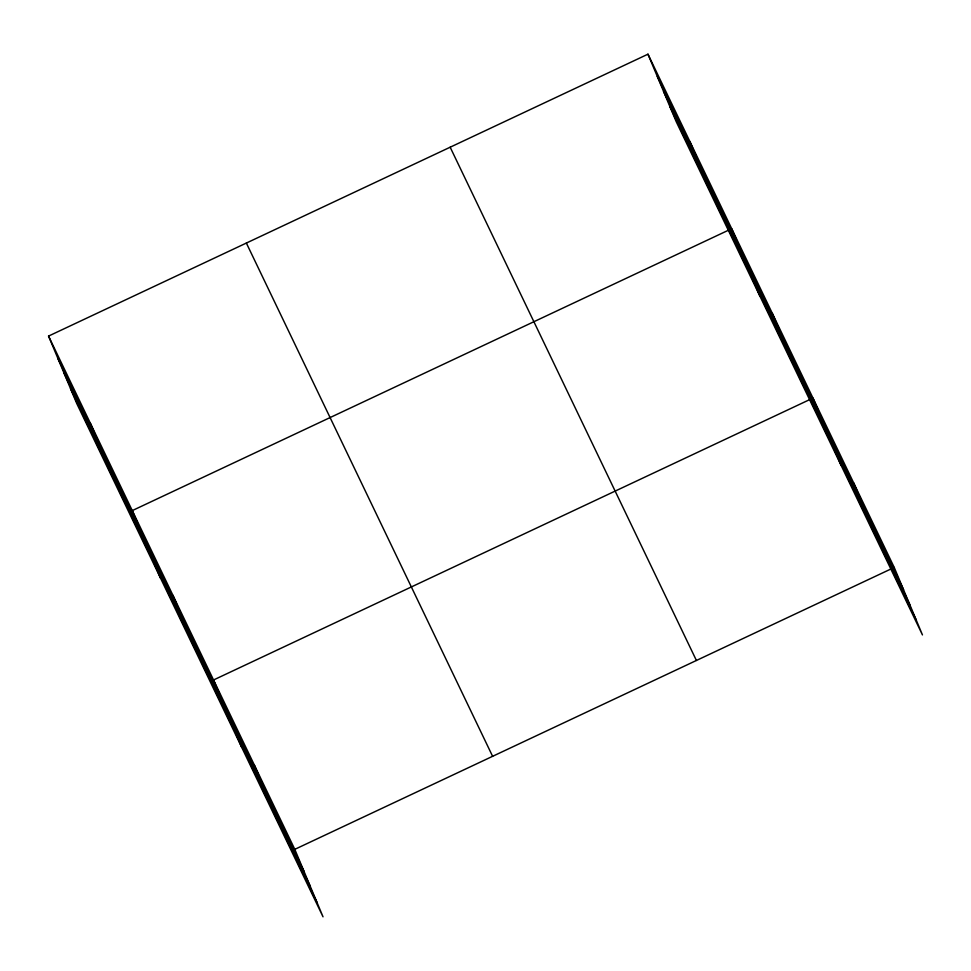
<?xml version="1.0" encoding="UTF-8"?>
<svg xmlns="http://www.w3.org/2000/svg" width="971" height="971" viewBox="0 0 971 971"><rect width="100%" height="100%" fill="white"/><g stroke="black" fill="none" stroke-linecap="round" stroke-linejoin="round"><path stroke-width="1.46" d="M48.55 336.087L294.796 849.346L323.027 916.818L76.77 403.56L48.55 336.087L647.973 54.182L894.23 567.44L922.45 634.913L676.204 121.654L647.973 54.182M294.796 849.346L894.23 567.44M657.306 76.466L903.552 589.725M663.533 91.383L909.791 604.63M669.966 106.737L916.211 619.996M450.168 147.216L696.413 660.474M246.367 243.066L492.613 756.312M57.872 358.384L304.117 871.63M64.11 373.289L310.356 886.547M70.531 388.655L316.789 901.901M853.594 482.757L862.916 505.041M841.189 465.534L812.97 398.061L213.535 679.979L241.755 747.439M772.333 313.378L781.655 335.663M759.929 296.155L731.697 228.695L132.274 510.6L160.494 578.073M689.835 141.438L699.169 163.723M254.171 764.663L263.493 786.947M172.911 595.284L182.232 617.568M90.412 423.344L99.734 445.628"/></g></svg>
